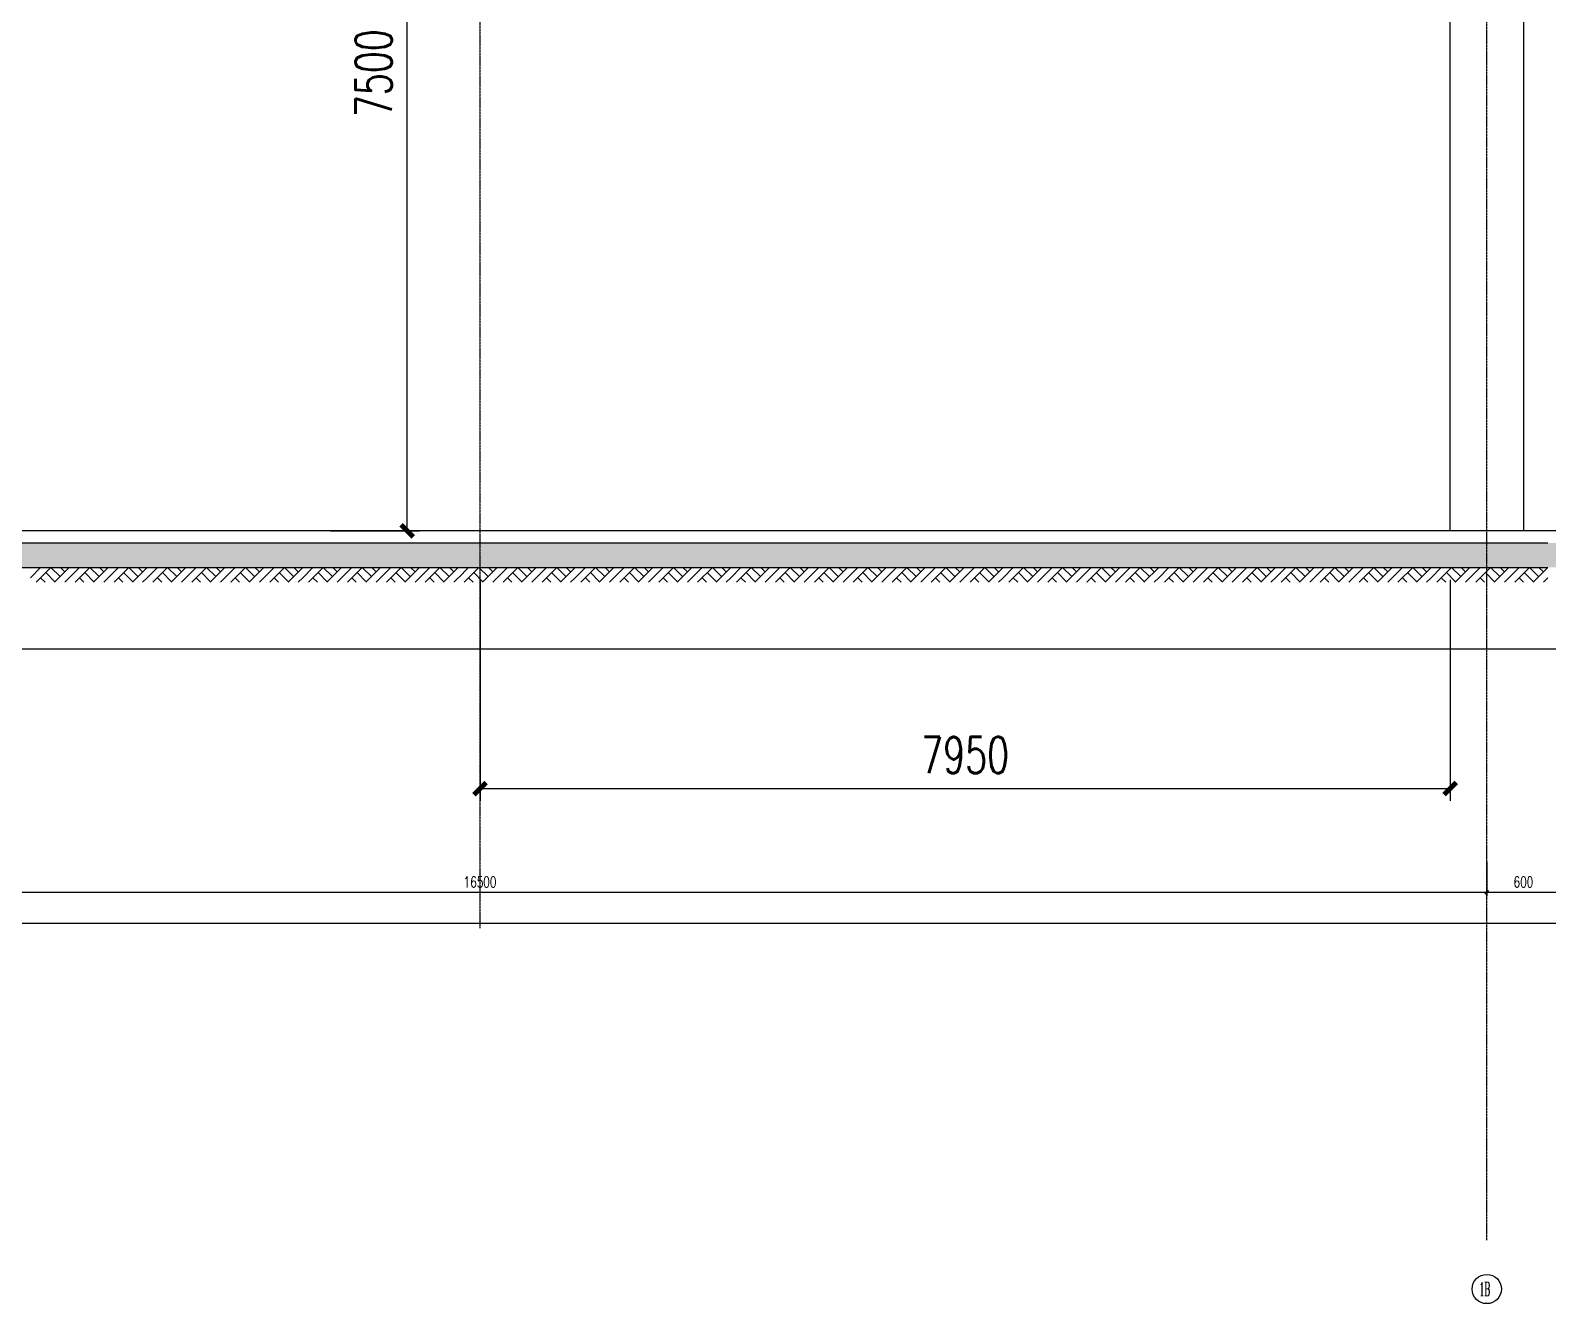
# Model space of a CAD drawing. Extents: x -1899985 to 1774885, y 556286 to 2175695.
# Drawn here: x -1682045 to -1669611, y 561924 to 572359 of the extents above; entities that cross this region are included whole.
import ezdxf
from ezdxf.enums import TextEntityAlignment as Align

# ---------------------------------------------------------------- set-up
doc = ezdxf.new("R2010")
doc.units = 0
doc.header["$LTSCALE"] = 10
doc.header["$MEASUREMENT"] = 0
doc.linetypes.add('20剖面图$0$__DASH', pattern=[0.35, 0.25, -0.1])
doc.linetypes.add('20剖面图$0$DOTE', pattern=[2.42, 2, -0.2, 0.02, -0.2])
doc.layers.get('Defpoints').update_dxf_attribs({"color": 210})
for name, color, linetype in [('20剖面图$0$A-AXIS-D', 1, 'Continuous'), ('20剖面图$0$A-AXIS-DOTE', 14, '20剖面图$0$DOTE'), ('20剖面图$0$A-AXIS-SYMB', 3, 'Continuous'), ('20剖面图$0$A-HATCH-1', 252, 'Continuous'), ('20剖面图$0$A-LIN-V', 9, 'Continuous'), ('20剖面图$0$A-SFCE', 30, 'Continuous'), ('20剖面图$0$AS-COLN', 6, 'Continuous'), ('20剖面图$0$COLUMN', 9, 'Continuous'), ('20剖面图$0$PUB_TEXT', 7, 'Continuous'), ('20剖面图$0$建-尺寸', 3, 'Continuous'), ('A-LIN-V', 9, 'Continuous')]:
    doc.layers.add(name, color=color, linetype=linetype)
doc.styles.add('20剖面图$0$_TCH_AXIS', font='COMPLEX', dxfattribs={"bigfont": 'GBCBIG'})
doc.styles.add('20剖面图$0$_TCH_DIM_T3', font='SIMPLEX', dxfattribs={"width": 0.705882, "bigfont": 'GBCBIG'})
doc.styles.add('20剖面图$0$A-DIM_T3', font='SIMPLEX', dxfattribs={"width": 0.705882, "bigfont": 'GBCBIG'})
doc.dimstyles.new('20剖面图$0$_TCH_ARCH&&100', dxfattribs={"dimtxt": 297.5, "dimasz": 100, "dimexe": 100, "dimexo": 100, "dimgap": 126.25, "dimtad": 1, "dimdec": 0, "dimzin": 0, "dimdsep": 46, "dimtxsty": '20剖面图$0$_TCH_DIM_T3', "dimblk": '20剖面图$0$_ArchTick', "dimcen": 0.09, "dimclrt": 7, "dimazin": 2, "dimtfac": 1, "dimtdec": 0, "dimtix": 1, "dimtmove": 2, "dimatfit": 3, "dimfxl": 1, "dimtolj": 1, "dimtzin": 0, "dimarcsym": 0})
doc.dimstyles.new('20剖面图$0$_TCH_ARCH&&30', dxfattribs={"dimtxt": 89.25, "dimasz": 30, "dimexe": 30, "dimexo": 30, "dimgap": 37.875, "dimtad": 1, "dimdec": 0, "dimzin": 0, "dimdsep": 46, "dimtxsty": '20剖面图$0$_TCH_DIM_T3', "dimblk": '20剖面图$0$_ArchTick', "dimcen": 0.09, "dimclrt": 7, "dimazin": 2, "dimtfac": 1, "dimtdec": 0, "dimtix": 1, "dimtmove": 2, "dimatfit": 3, "dimfxl": 1, "dimtolj": 1, "dimtzin": 0, "dimarcsym": 0})
doc.dimstyles.new('20剖面图$0$A-DIM&&100', dxfattribs={"dimtxt": 297.5, "dimasz": 100, "dimexe": 100, "dimexo": 100, "dimgap": 126.25, "dimtad": 1, "dimdec": 0, "dimzin": 0, "dimdsep": 46, "dimtxsty": '20剖面图$0$A-DIM_T3', "dimblk": '20剖面图$0$_ArchTick', "dimcen": 0.09, "dimclrt": 7, "dimazin": 2, "dimtfac": 1, "dimtdec": 0, "dimtix": 1, "dimtmove": 2, "dimatfit": 3, "dimfxl": 1, "dimtolj": 1, "dimtzin": 0, "dimarcsym": 0})

# ---------------------------------------------------------------- blocks, each defined once
blk = doc.blocks.new('20剖面图$0$G$C845E5159')
at = {"layer": '20剖面图$0$COLUMN'}
blk.add_lwpolyline([(16800, 700), (16800, -11000), (16200, -11000), (16200, 700), (16800, 700)], dxfattribs=at)
blk = doc.blocks.new('20剖面图$0$_ArchTick')
at = {"color": 0, "linetype": 'ByBlock', "const_width": 0.4}
blk.add_lwpolyline([(-0.5, -0.5), (0.5, 0.5)], dxfattribs=at)
blk = doc.blocks.new('*D555')
at = {"layer": '20剖面图$0$建-尺寸', "color": 0, "lineweight": -2, "transparency": 16777216}
for p, q in [((-1570355, 567232), (-1570355, 565420)), ((-1562405, 567232), (-1562405, 565420)), ((-1570355, 565520), (-1562405, 565520))]:
    blk.add_line(p, q, dxfattribs=at)
at = {"layer": 'Defpoints', "color": 0, "transparency": 16777216}
for p in [(-1570355, 567332), (-1562405, 567332), (-1562405, 565520)]:
    blk.add_point(p, dxfattribs=at)
at = {"layer": '20剖面图$0$建-尺寸', "color": 0, "lineweight": -2, "transparency": 16777216, "xscale": 100, "yscale": 100, "zscale": 100, "rotation": 180}
blk.add_blockref('20剖面图$0$_ArchTick', (-1570355, 565520), dxfattribs=at)
at = {"layer": '20剖面图$0$建-尺寸', "color": 0, "lineweight": -2, "transparency": 16777216, "xscale": 100, "yscale": 100, "zscale": 100}
blk.add_blockref('20剖面图$0$_ArchTick', (-1562405, 565520), dxfattribs=at)
at = {"layer": '20剖面图$0$建-尺寸', "color": 7, "transparency": 16777216, "insert": (-1566380, 565795), "char_height": 297.5, "attachment_point": 5, "style": '20剖面图$0$A-DIM_T3'}
blk.add_mtext('\\A1;7950', dxfattribs=at)
blk = doc.blocks.new('*D556')
at = {"layer": '20剖面图$0$A-LIN-V', "color": 0, "lineweight": -2, "transparency": 16777216}
for p, q in [((-1571581, 575133), (-1570852, 575133)), ((-1570952, 567632), (-1570952, 575133)), ((-1571581, 567632), (-1570852, 567632))]:
    blk.add_line(p, q, dxfattribs=at)
at = {"layer": 'Defpoints', "color": 0, "transparency": 16777216}
for p in [(-1571681, 575133), (-1570952, 575133), (-1571681, 567632)]:
    blk.add_point(p, dxfattribs=at)
at = {"layer": '20剖面图$0$A-LIN-V', "color": 0, "lineweight": -2, "transparency": 16777216, "xscale": 100, "yscale": 100, "zscale": 100}
for p, rotation in [((-1570952, 575133), 90), ((-1570952, 567632), 270)]:
    blk.add_blockref('20剖面图$0$_ArchTick', p, dxfattribs=dict(at, rotation=rotation))
at = {"layer": '20剖面图$0$A-LIN-V', "color": 7, "transparency": 16777216, "insert": (-1571227, 571383), "char_height": 297.5, "attachment_point": 5, "rotation": 90, "style": '20剖面图$0$_TCH_DIM_T3'}
blk.add_mtext('\\A1;7500', dxfattribs=at)
blk = doc.blocks.new('*D148')
at = {"layer": '20剖面图$0$A-AXIS-D', "color": 0, "lineweight": -2, "transparency": 16777216}
for p, q in [((-1686610, 565545), (-1686610, 565266)), ((-1670110, 565545), (-1670110, 565266)), ((-1686610, 565296), (-1670110, 565296))]:
    blk.add_line(p, q, dxfattribs=at)
at = {"layer": 'Defpoints', "color": 0, "transparency": 16777216}
for p in [(-1686610, 565575), (-1670110, 565575), (-1670110, 565296)]:
    blk.add_point(p, dxfattribs=at)
at = {"layer": '20剖面图$0$A-AXIS-D', "color": 0, "lineweight": -2, "transparency": 16777216, "xscale": 30, "yscale": 30, "zscale": 30, "rotation": 180}
blk.add_blockref('20剖面图$0$_ArchTick', (-1686610, 565296), dxfattribs=at)
at = {"layer": '20剖面图$0$A-AXIS-D', "color": 0, "lineweight": -2, "transparency": 16777216, "xscale": 30, "yscale": 30, "zscale": 30}
blk.add_blockref('20剖面图$0$_ArchTick', (-1670110, 565296), dxfattribs=at)
at = {"layer": '20剖面图$0$A-AXIS-D', "color": 7, "transparency": 16777216, "insert": (-1678360, 565379), "char_height": 89.2, "attachment_point": 5, "style": '20剖面图$0$_TCH_DIM_T3'}
blk.add_mtext('\\A1;16500', dxfattribs=at)
blk = doc.blocks.new('*D149')
at = {"layer": '20剖面图$0$A-AXIS-D', "color": 0, "lineweight": -2, "transparency": 16777216}
for p, q in [((-1670110, 565545), (-1670110, 565266)), ((-1669510, 565545), (-1669510, 565266)), ((-1670110, 565296), (-1669510, 565296))]:
    blk.add_line(p, q, dxfattribs=at)
at = {"layer": 'Defpoints', "color": 0, "transparency": 16777216}
for p in [(-1670110, 565575), (-1669510, 565575), (-1669510, 565296)]:
    blk.add_point(p, dxfattribs=at)
at = {"layer": '20剖面图$0$A-AXIS-D', "color": 0, "lineweight": -2, "transparency": 16777216, "xscale": 30, "yscale": 30, "zscale": 30, "rotation": 180}
blk.add_blockref('20剖面图$0$_ArchTick', (-1670110, 565296), dxfattribs=at)
at = {"layer": '20剖面图$0$A-AXIS-D', "color": 0, "lineweight": -2, "transparency": 16777216, "xscale": 30, "yscale": 30, "zscale": 30}
blk.add_blockref('20剖面图$0$_ArchTick', (-1669510, 565296), dxfattribs=at)
at = {"layer": '20剖面图$0$A-AXIS-D', "color": 7, "transparency": 16777216, "insert": (-1669810, 565379), "char_height": 89.2, "attachment_point": 5, "style": '20剖面图$0$_TCH_DIM_T3'}
blk.add_mtext('\\A1;600', dxfattribs=at)
blk = doc.blocks.new('20剖面图$0$$LinePat$素土夯实')
at = {"color": 0}
for p, q in [((0, -210), (210, 0)), ((120, -300), (420, 0)), ((420, 0), (608, -188)), ((495, -300), (795, 0)), ((615, 0), (705, -90)), ((210, -210), (300, -300)), ((315, -105), (502, -293)), ((705, -300), (795, -210))]:
    blk.add_line(p, q, dxfattribs=at)
blk = doc.blocks.new('*D212')
at = {"layer": '20剖面图$0$A-AXIS-D', "color": 0, "lineweight": -2, "transparency": 16777216}
for p, q in [((-1780210, 565545), (-1780210, 565011)), ((-1653710, 565545), (-1653710, 565011)), ((-1780210, 565041), (-1653710, 565041))]:
    blk.add_line(p, q, dxfattribs=at)
at = {"layer": 'Defpoints', "color": 0, "transparency": 16777216}
for p in [(-1780210, 565575), (-1653710, 565575), (-1653710, 565041)]:
    blk.add_point(p, dxfattribs=at)
at = {"layer": '20剖面图$0$A-AXIS-D', "color": 0, "lineweight": -2, "transparency": 16777216, "xscale": 30, "yscale": 30, "zscale": 30, "rotation": 180}
blk.add_blockref('20剖面图$0$_ArchTick', (-1780210, 565041), dxfattribs=at)
at = {"layer": '20剖面图$0$A-AXIS-D', "color": 0, "lineweight": -2, "transparency": 16777216, "xscale": 30, "yscale": 30, "zscale": 30}
blk.add_blockref('20剖面图$0$_ArchTick', (-1653710, 565041), dxfattribs=at)
at = {"layer": '20剖面图$0$A-AXIS-D', "color": 7, "transparency": 16777216, "insert": (-1716960, 565124), "char_height": 89.2, "attachment_point": 5, "style": '20剖面图$0$_TCH_DIM_T3'}
blk.add_mtext('\\A1;126500', dxfattribs=at)
blk = doc.blocks.new('20剖面图$0$b234swerwr')
at = {"layer": '20剖面图$0$A-AXIS-DOTE', "color": 4}
blk.add_line((-1570355.4, 578015), (-1570355.4, 564377.5), dxfattribs=at)
at = {"layer": '20剖面图$0$A-LIN-V', "color": 2}
dim = blk.add_aligned_dim(p1=(-1571680.8, 567632.5), p2=(-1571680.8, 575132.9), distance=-728.4, dimstyle='20剖面图$0$_TCH_ARCH&&100', dxfattribs=at)
dim.commit()
dim.dimension.update_dxf_attribs({"geometry": '*D556', "text_midpoint": (-1571227.4, 571382.7)})
at = {"layer": '20剖面图$0$建-尺寸', "color": 4}
dim = blk.add_aligned_dim(p1=(-1570355.4, 567332.5), p2=(-1562405.4, 567332.5), distance=-1812.5, dimstyle='20剖面图$0$A-DIM&&100', dxfattribs=at)
dim.commit()
dim.dimension.update_dxf_attribs({"geometry": '*D555', "text_midpoint": (-1566380.4, 565795)})
blk = doc.blocks.new('20剖面图')
at = {"layer": '20剖面图$0$A-HATCH-1'}
h = blk.add_hatch(dxfattribs=at)
h.set_pattern_fill('混凝土', color=256, scale=50)
h.set_pattern_definition([(50, (0, 0), (358.63009, -31.376067), [37.5, -412.5]), (355, (0, 0), (-69.37567, 376.09607), [30, -330]), (100.4514, (29.9, -2.6), (289.25469, 344.71977), [31.870095, -350.571056]), (46.1842, (0, 100), (533.62052, -82.75951), [56.25, -618.75]), (96.6356, (44.47, 93.1), (467.33135, 487.05894), [47.80514, -525.8565]), (351.1842, (0, 100), (467.33097, 487.0593), [45, -495]), (21, (50, 75), (298.453526, -201.309445), [37.5, -412.5]), (326, (50, 75), (121.657666, 362.57502), [30, -330]), (71.4514, (74.87, 58.22), (420.111314, 161.26525), [31.870095, -350.571056]), (37.5, (0, 0), (6.079928, 166.446927), [0, -326, 0, -335, 0, -331.25]), (7.5, (0, 0), (131.534769, 197.205856), [0, -191, 0, -318.5, 0, -126.25]), (327.5, (-111.5, 0), (266.911218, -11.277436), [0, -125, 0, -390, 0, -517.5]), (317.5, (-161.5, 0), (291.593085, 50.05249), [0, -162.5, 0, -259, 0, -367.5])])
h.paths.add_polyline_path([(-1669610.4, 567957.5), (-1669610.4, 568157.5), (-1779710.4, 568157.5), (-1779710.4, 567957.5)])
h.paths.add_polyline_path([(-1669510.4, 567957.5), (-1669510.4, 568157.5), (-1669610.4, 568157.5), (-1669610.4, 567957.5)])
at = {"layer": '20剖面图$0$A-AXIS-D'}
blk.add_circle((-1670110.4, 562043.9), 120, dxfattribs=at)
at = {"layer": '20剖面图$0$A-AXIS-DOTE'}
blk.add_line((-1670110.4, 562443.9), (-1670110.4, 586495.8), dxfattribs=at)
at = {"layer": '20剖面图$0$A-AXIS-DOTE', "linetype": '20剖面图$0$__DASH', "ltscale": 2}
blk.add_line((-1647680.2, 568257.5), (-1785568.2, 568257.5), dxfattribs=at)
at = {"layer": '20剖面图$0$A-AXIS-SYMB'}
blk.add_lwpolyline([(-1780738.3, 567290), (-1717023.7, 567290), (-1717000.7, 567353), (-1716978.5, 567227), (-1716956.2, 567290), (-1653241.5, 567290)], dxfattribs=at)
at = {"layer": '20剖面图$0$A-SFCE'}
blk.add_line((-1669610.4, 568257.5), (-1702810.4, 568257.5), dxfattribs=at)
at = {"layer": '20剖面图$0$AS-COLN'}
blk.add_lwpolyline([(-1669610.4, 568157.5), (-1779610.4, 568157.5), (-1779610.4, 567957.5), (-1669610.4, 567957.5)], dxfattribs=at)
at = {"layer": '20剖面图$0$A-HATCH-1', "xscale": 0.4010573329138201, "yscale": 0.4, "zscale": 0.4, "rotation": 359.9999999999999}
for p in [(-1682045.2, 567957.5), (-1681726.3, 567957.5), (-1681407.5, 567957.5), (-1681088.7, 567957.5), (-1680769.8, 567957.5), (-1680451, 567957.5), (-1680132.1, 567957.5), (-1679813.3, 567957.5), (-1679494.5, 567957.5), (-1679175.6, 567957.5), (-1678856.8, 567957.5), (-1678537.9, 567957.5), (-1678219.1, 567957.5), (-1677900.3, 567957.5), (-1677581.4, 567957.5), (-1677262.6, 567957.5), (-1676943.7, 567957.5), (-1676624.9, 567957.5), (-1676306.1, 567957.5), (-1675987.2, 567957.5), (-1675668.4, 567957.5), (-1675349.5, 567957.5), (-1675030.7, 567957.5), (-1674711.8, 567957.5), (-1674393, 567957.5), (-1674074.2, 567957.5), (-1673755.3, 567957.5), (-1673436.5, 567957.5), (-1673117.6, 567957.5), (-1672798.8, 567957.5), (-1672480, 567957.5), (-1672161.1, 567957.5), (-1671842.3, 567957.5), (-1671523.4, 567957.5), (-1671204.6, 567957.5), (-1670885.8, 567957.5), (-1670566.9, 567957.5), (-1670248.1, 567957.5), (-1669929.2, 567957.5)]:
    blk.add_blockref('20剖面图$0$$LinePat$素土夯实', p, dxfattribs=at)
at = {"layer": '20剖面图$0$A-LIN-V'}
for name, p in [('20剖面图$0$G$C845E5159', (-1686610.4, 579257.5)), ('20剖面图$0$b234swerwr', (-108005, 625))]:
    blk.add_blockref(name, p, dxfattribs=at)
at = {"layer": '20剖面图$0$PUB_TEXT', "style": '20剖面图$0$_TCH_AXIS', "width": 1.333333}
blk.add_text('1B ', height=112.39, dxfattribs=at).set_placement((-1670172.8, 561987.7), (-1670048, 561987.7), align=Align.FIT)
at = {"layer": '20剖面图$0$A-AXIS-D'}
for base, p1, p2, picture, middle in [((-1653710.4, 565041.2), (-1780210.4, 565575), (-1653710.4, 565575), '*D212', (-1716960.4, 565123.7)), ((-1670110.4, 565296.2), (-1686610.4, 565575), (-1670110.4, 565575), '*D148', (-1678360.4, 565378.7)), ((-1669510.4, 565296.2), (-1670110.4, 565575), (-1669510.4, 565575), '*D149', (-1669810.4, 565378.7))]:
    dim = blk.add_linear_dim(base=base, p1=p1, p2=p2, angle=0, dimstyle='20剖面图$0$_TCH_ARCH&&30', override={"dimgap": 0}, dxfattribs=at)
    dim.commit()
    dim.dimension.update_dxf_attribs({"geometry": picture, "text_midpoint": middle, "dimtype": 161})

msp = doc.modelspace()

# ---------------------------------------------------------------- block references
at = {"layer": 'A-LIN-V'}
msp.add_blockref('20剖面图', (0, 0), dxfattribs=at)

doc.saveas('drawing.dxf')
